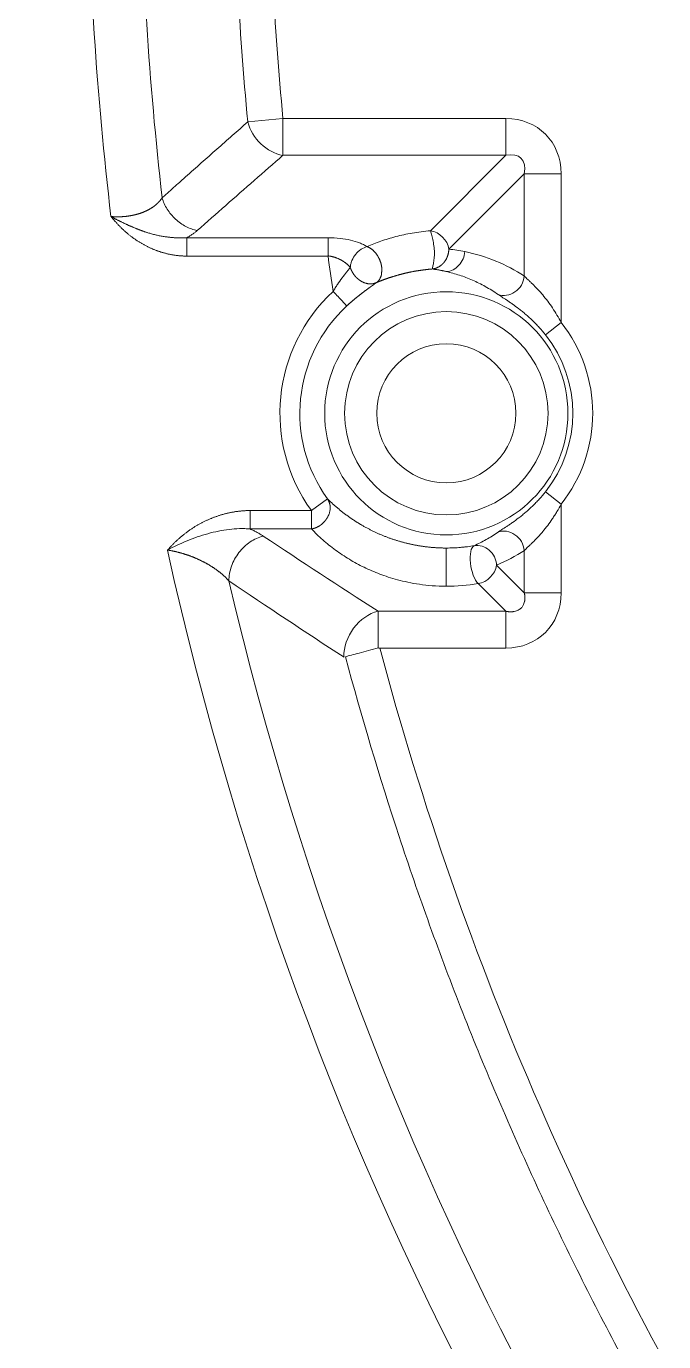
# Model space of a CAD drawing. Header units: millimetres. Extents: x 559 to 1112, y 323 to 643.
# Drawn here: x 631.63 to 647.65, y 448.84 to 481.92 of the extents above; entities that cross this region are included whole.
import ezdxf

# ---------------------------------------------------------------- set-up
doc = ezdxf.new("R2010")
doc.units = ezdxf.units.MM
doc.layers.add('core', color=7, linetype='Continuous', lineweight=20)

msp = doc.modelspace()

# ---------------------------------------------------------------- linework, layer by layer
at = {"layer": 'core', "lineweight": 13}
for p, q in [((638.079, 479.604), (637.194, 479.521)), ((638.079, 478.68), (638.079, 479.604)), ((643.685, 479.604), (638.079, 479.604)), ((643.685, 478.68), (643.685, 479.604)), ((638.079, 478.68), (643.685, 478.68)), ((641.788, 476.782), (643.685, 478.68)), ((644.147, 478.218), (642.25, 476.32)), ((644.147, 478.218), (645.072, 478.218)), ((644.147, 478.218), (644.147, 475.641)), ((645.072, 474.478), (645.072, 478.218)), ((639.213, 476.609), (635.662, 476.609)), ((635.662, 476.146), (639.212, 476.146)), ((644.679, 474.167), (645.072, 474.478)), ((644.679, 470.217), (645.072, 469.906)), ((639.199, 470.039), (638.793, 469.746)), ((645.072, 467.675), (645.072, 469.906)), ((638.793, 469.746), (637.252, 469.746)), ((638.793, 469.746), (638.793, 469.284)), ((637.252, 469.284), (638.793, 469.284)), ((644.147, 468.742), (644.147, 467.675)), ((643.45, 468.372), (644.147, 467.675)), ((643.685, 467.213), (642.988, 467.91)), ((644.147, 467.675), (645.072, 467.675)), ((640.469, 466.288), (640.469, 467.213)), ((643.685, 467.213), (640.469, 467.213)), ((643.685, 466.288), (643.685, 467.213)), ((640.491, 466.288), (643.685, 466.288))]:
    msp.add_line(p, q, dxfattribs=at)
for radius in [3.058, 2.557, 1.75]:
    msp.add_circle((642.186, 472.192), radius, dxfattribs=at)
for centre, radius, start, end in [((719.145, 493.318), 100.6, 102.90589, 234.03401), ((719.145, 493.318), 100.175, 102.90589, 234.02621), ((719.145, 493.318), 99.403, 102.30628, 234.05643), ((719.145, 493.318), 99.101, 102.30628, 234.08425), ((719.145, 493.318), 99.011, 102.22118, 234.09442), ((719.145, 487.282), 85.99, 180.62819, 186.77313), ((719.145, 487.282), 84.657, 180.62819, 186.55867), ((719.145, 487.282), 82.318, 182.9406, 185.41014), ((719.145, 487.282), 81.429, 182.94061, 185.41014), ((719.145, 487.282), 80.704, 187.92692, 188.5676), ((642.186, 472.192), 4.183, 132.8443, 215.7772), ((642.186, 472.192), 3.682, 132.8443, 215.7772), ((642.186, 472.192), 3.681, 321.6105, 38.3895), ((642.186, 472.192), 3.18, 321.6105, 38.3895), ((719.145, 487.282), 85.99, 192.44405, 257.55596), ((719.145, 487.282), 84.657, 193.18185, 256.81814), ((719.145, 487.282), 81.386, 194.94429, 212.14006)]:
    msp.add_arc(centre, radius, start, end, dxfattribs=at)
for centre, major_axis, ratio, start_param, end_param in [((638.079, 479.604), (-0.661, 0.759), 0.836825, 1.03031, 2.336201), ((643.429, 477.962), (-1.249, -1.249), 0.854588, 2.434441, 3.848744), ((643.429, 477.962), (0.641, 0.641), 0.555158, 5.576034, 6.990337), ((641.788, 476.32), (0.356, -0.356), 0.854588, 0.863645, 2.277922), ((641.785, 472.192), (4.242, 0), 0.979052, 0.980074, 1.365753), ((643.685, 475.641), (-0.276, -0.42), 0.889383, 0.191819, 2.099315), ((643.685, 468.742), (-0.276, 0.42), 0.889383, 4.18387, 6.091366), ((642.988, 468.372), (-0.086, 0.496), 0.370153, 0.093958, 2.702663), ((642.988, 468.372), (-0.194, 0.464), 0.906514, 4.3502, 6.075245), ((641.785, 472.192), (4.242, 0), 0.979052, 5.115887, 5.303112), ((642.988, 468.372), (-0.356, -0.356), 0.854588, 0.863645, 2.277948), ((642.186, 472.724), (0, 4.883), 0.979052, 3.141598, 3.310116), ((643.429, 467.931), (1.249, -1.249), 0.854588, 5.576034, 6.990337), ((640.469, 466.288), (-0.546, -0.845), 0.784027, 3.830904, 5.420832)]:
    msp.add_ellipse(centre, major_axis=major_axis, ratio=ratio, start_param=start_param, end_param=end_param, dxfattribs=at)
for points, degree, knots in [([(635.042, 477.612), (635.108, 477.671), (635.239, 477.788), (635.436, 477.964), (635.632, 478.139), (635.829, 478.313), (636.024, 478.487), (636.22, 478.661), (636.415, 478.833), (636.611, 479.006), (636.805, 479.178), (637, 479.349), (637.13, 479.464), (637.194, 479.521)], 3, [0, 0, 0, 0, 0.092112, 0.183983, 0.275613, 0.367003, 0.458153, 0.549062, 0.63973, 0.730158, 0.820346, 0.910293, 1, 1, 1, 1]), ([(638.079, 478.68), (637.838, 478.47), (637.357, 478.05), (636.639, 477.42), (636.162, 477), (635.925, 476.789)], 3, [0, 0, 0, 0, 0.333335, 0.666669, 1, 1, 1, 1]), ([(633.756, 477.14), (633.761, 477.14), (633.773, 477.139), (633.789, 477.138), (633.806, 477.137), (633.822, 477.136), (633.839, 477.135), (633.856, 477.135), (633.872, 477.134), (633.889, 477.134), (633.905, 477.134), (633.922, 477.134), (633.938, 477.134), (633.955, 477.134), (633.971, 477.134), (633.988, 477.135), (634.004, 477.135), (634.02, 477.136), (634.037, 477.137), (634.053, 477.138), (634.069, 477.139), (634.086, 477.141), (634.102, 477.142), (634.118, 477.144), (634.134, 477.145), (634.15, 477.147), (634.166, 477.149), (634.182, 477.151), (634.198, 477.153), (634.214, 477.156), (634.229, 477.158), (634.245, 477.161), (634.261, 477.164), (634.276, 477.167), (634.292, 477.17), (634.307, 477.173), (634.322, 477.176), (634.338, 477.18), (634.353, 477.183), (634.368, 477.187), (634.383, 477.191), (634.398, 477.195), (634.413, 477.199), (634.428, 477.203), (634.442, 477.207), (634.457, 477.212), (634.472, 477.216), (634.486, 477.221), (634.5, 477.226), (634.514, 477.231), (634.529, 477.236), (634.543, 477.241), (634.557, 477.246), (634.57, 477.252), (634.584, 477.258), (634.598, 477.263), (634.611, 477.269), (634.624, 477.275), (634.638, 477.281), (634.651, 477.287), (634.664, 477.294), (634.677, 477.3), (634.689, 477.307), (634.702, 477.313), (634.715, 477.32), (634.727, 477.327), (634.739, 477.334), (634.751, 477.341), (634.763, 477.349), (634.775, 477.356), (634.787, 477.364), (634.798, 477.371), (634.81, 477.379), (634.821, 477.387), (634.832, 477.395), (634.843, 477.403), (634.854, 477.412), (634.864, 477.42), (634.875, 477.428), (634.885, 477.437), (634.895, 477.446), (634.905, 477.455), (634.915, 477.464), (634.925, 477.473), (634.934, 477.482), (634.944, 477.491), (634.953, 477.501), (634.962, 477.51), (634.971, 477.52), (634.979, 477.53), (634.988, 477.54), (634.996, 477.55), (635.004, 477.56), (635.012, 477.57), (635.02, 477.58), (635.028, 477.591), (635.035, 477.602), (635.04, 477.609), (635.042, 477.612)], 3, [0, 0, 0, 0, 0.009819, 0.019631, 0.029435, 0.039232, 0.049023, 0.058809, 0.06859, 0.078368, 0.088142, 0.097914, 0.107684, 0.117453, 0.127222, 0.136991, 0.146761, 0.156533, 0.166307, 0.176084, 0.185865, 0.195651, 0.205441, 0.215238, 0.225041, 0.234851, 0.244669, 0.254496, 0.264332, 0.274178, 0.284034, 0.293902, 0.303782, 0.313674, 0.32358, 0.333499, 0.343433, 0.353382, 0.363347, 0.373329, 0.383327, 0.393343, 0.403378, 0.413432, 0.423505, 0.433599, 0.443713, 0.453849, 0.464007, 0.474187, 0.484391, 0.494619, 0.504871, 0.515148, 0.52545, 0.535779, 0.546135, 0.556517, 0.566928, 0.577367, 0.587834, 0.598332, 0.608859, 0.619416, 0.630005, 0.640626, 0.651278, 0.661963, 0.672681, 0.683433, 0.694219, 0.705039, 0.715894, 0.726785, 0.737712, 0.748676, 0.759676, 0.770714, 0.78179, 0.792904, 0.804057, 0.815249, 0.826481, 0.837753, 0.849065, 0.860419, 0.871813, 0.88325, 0.894728, 0.90625, 0.917814, 0.929421, 0.941073, 0.952768, 0.964509, 0.976294, 0.988124, 1, 1, 1, 1]), ([(635.925, 476.789), (635.875, 476.798), (635.777, 476.823), (635.587, 476.906), (635.368, 477.067), (635.19, 477.276), (635.091, 477.464), (635.056, 477.562), (635.042, 477.612)], 3, [0, 0, 0, 0, 0.125, 0.25, 0.5, 0.75, 0.875, 1, 1, 1, 1]), ([(633.756, 477.14), (633.764, 477.136), (633.781, 477.126), (633.807, 477.112), (633.833, 477.099), (633.859, 477.085), (633.884, 477.071), (633.91, 477.058), (633.936, 477.045), (633.962, 477.031), (633.988, 477.018), (634.015, 477.005), (634.041, 476.993), (634.067, 476.98), (634.093, 476.968), (634.12, 476.955), (634.146, 476.943), (634.173, 476.931), (634.199, 476.919), (634.226, 476.907), (634.252, 476.896), (634.279, 476.884), (634.305, 476.873), (634.332, 476.862), (634.359, 476.851), (634.385, 476.84), (634.412, 476.829), (634.439, 476.819), (634.466, 476.808), (634.492, 476.798), (634.519, 476.788), (634.546, 476.779), (634.573, 476.769), (634.6, 476.76), (634.627, 476.751), (634.654, 476.742), (634.704, 476.726), (634.776, 476.705), (634.872, 476.68), (634.968, 476.658), (635.066, 476.64), (635.146, 476.628), (635.209, 476.621), (635.255, 476.616), (635.3, 476.612), (635.346, 476.609), (635.391, 476.606), (635.436, 476.605), (635.481, 476.604), (635.526, 476.604), (635.572, 476.604), (635.617, 476.606), (635.647, 476.608), (635.662, 476.609)], 3, [0, 0, 0, 0, 0.014337, 0.028681, 0.043031, 0.057386, 0.071747, 0.086113, 0.100484, 0.11486, 0.12924, 0.143623, 0.158009, 0.172397, 0.186785, 0.201171, 0.215555, 0.229935, 0.244309, 0.258677, 0.273037, 0.287389, 0.301733, 0.31607, 0.330398, 0.344719, 0.359032, 0.373338, 0.387636, 0.401925, 0.416208, 0.430482, 0.44475, 0.45901, 0.473262, 0.487508, 0.501747, 0.551211, 0.600797, 0.650481, 0.70025, 0.750098, 0.773207, 0.796194, 0.819075, 0.841864, 0.864576, 0.887227, 0.909829, 0.932395, 0.954937, 0.977468, 1, 1, 1, 1]), ([(635.662, 476.146), (635.387, 476.145), (635.109, 476.219), (634.849, 476.288), (634.603, 476.42), (634.359, 476.551), (634.147, 476.733), (633.947, 476.906), (633.756, 477.14)], 2, [0, 0, 0, 0.25, 0.25, 0.5, 0.5, 0.75, 0.75, 1, 1, 1]), ([(635.662, 476.146), (635.662, 476.195), (635.662, 476.292), (635.662, 476.425), (635.662, 476.5), (635.662, 476.564), (635.662, 476.589), (635.662, 476.609)], 3, [0, 0, 0, 0, 0.25, 0.5, 0.75, 0.75, 1, 1, 1, 1]), ([(640.194, 476.384), (640.165, 476.401), (640.104, 476.434), (639.972, 476.493), (639.784, 476.552), (639.52, 476.596), (639.318, 476.608), (639.213, 476.609)], 3, [0, 0, 0, 0, 0.125, 0.25, 0.5, 0.75, 1, 1, 1, 1]), ([(639.213, 476.152), (639.213, 476.2), (639.213, 476.249), (639.213, 476.341), (639.213, 476.385), (639.213, 476.466), (639.213, 476.502), (639.213, 476.564), (639.213, 476.589), (639.213, 476.609)], 3, [0, 0, 0, 0, 0.25, 0.25, 0.5, 0.5, 0.75, 0.75, 1, 1, 1, 1]), ([(640.551, 475.664), (640.552, 475.667), (640.553, 475.672), (640.555, 475.679), (640.556, 475.687), (640.557, 475.694), (640.558, 475.701), (640.559, 475.707), (640.559, 475.713), (640.56, 475.719), (640.56, 475.725), (640.56, 475.731), (640.56, 475.737), (640.56, 475.742), (640.561, 475.747), (640.561, 475.752), (640.561, 475.758), (640.561, 475.763), (640.561, 475.768), (640.561, 475.773), (640.561, 475.778), (640.562, 475.783), (640.562, 475.788), (640.562, 475.794), (640.562, 475.799), (640.563, 475.805), (640.563, 475.811), (640.563, 475.817), (640.564, 475.824), (640.564, 475.831), (640.564, 475.838), (640.563, 475.845), (640.563, 475.853), (640.562, 475.861), (640.561, 475.87), (640.56, 475.879), (640.558, 475.889), (640.557, 475.899), (640.555, 475.91), (640.553, 475.921), (640.55, 475.933), (640.547, 475.945), (640.544, 475.957), (640.54, 475.97), (640.536, 475.984), (640.532, 475.998), (640.526, 476.012), (640.521, 476.027), (640.515, 476.042), (640.508, 476.058), (640.5, 476.074), (640.494, 476.087), (640.488, 476.098), (640.484, 476.106), (640.479, 476.115), (640.474, 476.125), (640.469, 476.134), (640.463, 476.144), (640.457, 476.155), (640.45, 476.165), (640.443, 476.176), (640.436, 476.187), (640.428, 476.198), (640.419, 476.21), (640.41, 476.221), (640.401, 476.233), (640.391, 476.244), (640.38, 476.256), (640.369, 476.268), (640.357, 476.279), (640.345, 476.291), (640.332, 476.302), (640.318, 476.313), (640.305, 476.323), (640.29, 476.334), (640.275, 476.344), (640.26, 476.353), (640.244, 476.362), (640.228, 476.37), (640.211, 476.378), (640.2, 476.382), (640.194, 476.384)], 3, [0, 0, 0, 0, 0.010253, 0.020126, 0.029628, 0.038767, 0.047553, 0.055998, 0.064114, 0.071916, 0.07942, 0.086643, 0.093607, 0.100335, 0.106851, 0.113184, 0.119364, 0.125426, 0.131404, 0.137337, 0.143264, 0.149224, 0.155258, 0.161405, 0.167704, 0.174192, 0.180903, 0.187871, 0.195126, 0.202698, 0.210613, 0.218898, 0.227576, 0.23667, 0.246201, 0.256748, 0.267717, 0.279147, 0.291071, 0.303515, 0.316502, 0.330045, 0.344157, 0.358845, 0.374114, 0.389966, 0.406402, 0.423419, 0.441015, 0.459186, 0.477927, 0.497233, 0.507052, 0.517396, 0.528269, 0.539672, 0.55161, 0.564083, 0.577094, 0.590644, 0.604734, 0.619365, 0.634538, 0.650254, 0.666513, 0.683314, 0.700658, 0.718545, 0.736974, 0.755945, 0.775456, 0.795507, 0.816096, 0.837223, 0.858885, 0.881081, 0.903809, 0.927067, 0.950853, 0.975165, 1, 1, 1, 1]), ([(639.771, 475.861), (639.769, 475.864), (639.763, 475.871), (639.755, 475.88), (639.746, 475.889), (639.738, 475.898), (639.729, 475.907), (639.72, 475.915), (639.712, 475.924), (639.703, 475.932), (639.694, 475.94), (639.685, 475.948), (639.676, 475.955), (639.667, 475.963), (639.657, 475.97), (639.648, 475.977), (639.639, 475.984), (639.63, 475.991), (639.621, 475.997), (639.611, 476.003), (639.602, 476.01), (639.593, 476.016), (639.584, 476.021), (639.575, 476.027), (639.566, 476.033), (639.557, 476.038), (639.548, 476.043), (639.535, 476.05), (639.518, 476.059), (639.497, 476.069), (639.476, 476.079), (639.455, 476.088), (639.433, 476.097), (639.412, 476.105), (639.39, 476.112), (639.368, 476.119), (639.346, 476.126), (639.324, 476.131), (639.302, 476.137), (639.279, 476.141), (639.257, 476.145), (639.235, 476.149), (639.22, 476.151), (639.213, 476.152)], 3, [0, 0, 0, 0, 0.022918, 0.045547, 0.067889, 0.089943, 0.11171, 0.133189, 0.154382, 0.175289, 0.195909, 0.216244, 0.236293, 0.256057, 0.275537, 0.294733, 0.313644, 0.332273, 0.350619, 0.368682, 0.386464, 0.403964, 0.421184, 0.438124, 0.454784, 0.471166, 0.48727, 0.503097, 0.538839, 0.574155, 0.609056, 0.643553, 0.677657, 0.711382, 0.744739, 0.777741, 0.810402, 0.842735, 0.874755, 0.906476, 0.937913, 0.969083, 1, 1, 1, 1]), ([(639.771, 475.861), (639.774, 475.89), (639.783, 475.948), (639.82, 476.063), (639.869, 476.144), (639.909, 476.193), (639.909, 476.193)], 3, [0, 0, 0, 0, 0.249992, 0.499985, 0.999971, 1, 1, 1, 1]), ([(641.836, 475.822), (641.839, 475.822), (641.846, 475.823), (641.856, 475.825), (641.865, 475.826), (641.875, 475.829), (641.885, 475.831), (641.895, 475.834), (641.905, 475.836), (641.915, 475.839), (641.925, 475.843), (641.935, 475.846), (641.944, 475.85), (641.954, 475.854), (641.964, 475.859), (641.973, 475.863), (641.983, 475.868), (641.993, 475.873), (642.002, 475.879), (642.012, 475.884), (642.021, 475.89), (642.03, 475.897), (642.039, 475.903), (642.049, 475.91), (642.058, 475.917), (642.066, 475.924), (642.075, 475.932), (642.084, 475.94), (642.092, 475.948), (642.101, 475.956), (642.109, 475.965), (642.117, 475.974), (642.125, 475.983), (642.133, 475.993), (642.141, 476.002), (642.148, 476.012), (642.155, 476.023), (642.162, 476.033), (642.169, 476.044), (642.176, 476.055), (642.182, 476.066), (642.188, 476.078), (642.194, 476.09), (642.2, 476.102), (642.205, 476.114), (642.21, 476.127), (642.215, 476.139), (642.22, 476.152), (642.224, 476.166), (642.228, 476.179), (642.232, 476.192), (642.235, 476.206), (642.238, 476.22), (642.241, 476.234), (642.243, 476.248), (642.245, 476.262), (642.247, 476.277), (642.248, 476.291), (642.249, 476.306), (642.25, 476.315), (642.25, 476.32)], 3, [0, 0, 0, 0, 0.014728, 0.029512, 0.044355, 0.059259, 0.074226, 0.089259, 0.104359, 0.11953, 0.134773, 0.15009, 0.165483, 0.180956, 0.196508, 0.212144, 0.227863, 0.243669, 0.259564, 0.275548, 0.291623, 0.307792, 0.324056, 0.340416, 0.356874, 0.373432, 0.390089, 0.406849, 0.423711, 0.440678, 0.45775, 0.474928, 0.492212, 0.509605, 0.527105, 0.544715, 0.562435, 0.580264, 0.598204, 0.616255, 0.634416, 0.652688, 0.671071, 0.689565, 0.708169, 0.726883, 0.745707, 0.764641, 0.783682, 0.802832, 0.822088, 0.84145, 0.860917, 0.880487, 0.90016, 0.919933, 0.939805, 0.959775, 0.979841, 1, 1, 1, 1]), ([(642.186, 475.757), (642.304, 475.761), (642.531, 475.889), (642.644, 476.131), (642.648, 476.258)], 3, [0, 0, 0, 0, 0.499994, 1, 1, 1, 1]), ([(639.771, 475.861), (639.757, 475.843), (639.728, 475.805), (639.661, 475.719), (639.567, 475.599), (639.468, 475.464), (639.394, 475.349), (639.359, 475.289), (639.342, 475.259)], 3, [0, 0, 0, 0, 0.125, 0.25, 0.5, 0.75, 0.875, 1, 1, 1, 1]), ([(639.771, 475.861), (639.772, 475.858), (639.774, 475.851), (639.778, 475.842), (639.781, 475.832), (639.785, 475.823), (639.789, 475.813), (639.793, 475.804), (639.797, 475.795), (639.801, 475.785), (639.805, 475.776), (639.81, 475.768), (639.814, 475.759), (639.819, 475.75), (639.824, 475.742), (639.828, 475.733), (639.833, 475.725), (639.838, 475.717), (639.843, 475.709), (639.849, 475.701), (639.854, 475.694), (639.859, 475.686), (639.864, 475.679), (639.87, 475.672), (639.875, 475.664), (639.881, 475.657), (639.886, 475.651), (639.892, 475.644), (639.897, 475.637), (639.903, 475.631), (639.909, 475.625), (639.914, 475.619), (639.92, 475.613), (639.926, 475.607), (639.931, 475.601), (639.937, 475.596), (639.943, 475.59), (639.949, 475.585), (639.954, 475.58), (639.96, 475.575), (639.966, 475.57), (639.972, 475.565), (639.977, 475.561), (639.983, 475.556), (639.989, 475.552), (639.994, 475.548), (640, 475.544), (640.006, 475.54), (640.011, 475.536), (640.017, 475.532), (640.022, 475.528), (640.028, 475.525), (640.033, 475.521), (640.039, 475.518), (640.049, 475.512), (640.063, 475.504), (640.083, 475.494), (640.102, 475.485), (640.122, 475.477), (640.141, 475.47), (640.16, 475.464), (640.179, 475.459), (640.198, 475.455), (640.216, 475.452), (640.235, 475.449), (640.253, 475.448), (640.271, 475.447), (640.29, 475.447), (640.307, 475.448), (640.325, 475.45), (640.343, 475.453), (640.361, 475.456), (640.378, 475.461), (640.396, 475.466), (640.413, 475.472), (640.424, 475.477), (640.43, 475.48)], 3, [0, 0, 0, 0, 0.011671, 0.023265, 0.034779, 0.046214, 0.057567, 0.068839, 0.080028, 0.091133, 0.102155, 0.113091, 0.123942, 0.134707, 0.145384, 0.155975, 0.166478, 0.176893, 0.187219, 0.197456, 0.207603, 0.217662, 0.22763, 0.237509, 0.247297, 0.256995, 0.266603, 0.276121, 0.285548, 0.294886, 0.304133, 0.31329, 0.322357, 0.331335, 0.340223, 0.349022, 0.357733, 0.366355, 0.374889, 0.383336, 0.391695, 0.399968, 0.408155, 0.416257, 0.424273, 0.432206, 0.440055, 0.447821, 0.455506, 0.463109, 0.470632, 0.478075, 0.48544, 0.492727, 0.499938, 0.525633, 0.550923, 0.575831, 0.600384, 0.62461, 0.648541, 0.67221, 0.695656, 0.718916, 0.742032, 0.765048, 0.788008, 0.810959, 0.833948, 0.857023, 0.880234, 0.903628, 0.927254, 0.95116, 0.975394, 1, 1, 1, 1]), ([(641.836, 475.822), (641.829, 475.821), (641.816, 475.82), (641.796, 475.818), (641.777, 475.817), (641.757, 475.815), (641.738, 475.813), (641.718, 475.811), (641.698, 475.809), (641.679, 475.807), (641.659, 475.804), (641.64, 475.802), (641.62, 475.8), (641.601, 475.797), (641.582, 475.794), (641.562, 475.792), (641.543, 475.789), (641.523, 475.786), (641.504, 475.783), (641.485, 475.78), (641.465, 475.777), (641.446, 475.774), (641.427, 475.771), (641.408, 475.767), (641.389, 475.764), (641.369, 475.761), (641.35, 475.757), (641.331, 475.753), (641.312, 475.75), (641.293, 475.746), (641.274, 475.742), (641.255, 475.738), (641.236, 475.734), (641.217, 475.73), (641.198, 475.725), (641.179, 475.721), (641.16, 475.717), (641.141, 475.712), (641.123, 475.708), (641.104, 475.703), (641.085, 475.699), (641.066, 475.694), (641.048, 475.689), (641.029, 475.684), (641.01, 475.679), (640.992, 475.674), (640.973, 475.669), (640.955, 475.664), (640.936, 475.658), (640.918, 475.653), (640.899, 475.647), (640.881, 475.642), (640.862, 475.636), (640.844, 475.631), (640.825, 475.625), (640.807, 475.619), (640.789, 475.613), (640.771, 475.607), (640.752, 475.601), (640.734, 475.595), (640.716, 475.589), (640.698, 475.583), (640.68, 475.576), (640.662, 475.57), (640.644, 475.563), (640.626, 475.557), (640.608, 475.55), (640.59, 475.543), (640.572, 475.537), (640.554, 475.53), (640.536, 475.523), (640.519, 475.516), (640.501, 475.509), (640.483, 475.502), (640.465, 475.495), (640.448, 475.487), (640.436, 475.482), (640.43, 475.48)], 3, [0, 0, 0, 0, 0.011565, 0.02315, 0.034757, 0.046387, 0.058041, 0.06972, 0.081426, 0.09316, 0.104923, 0.116717, 0.128543, 0.140402, 0.152295, 0.164224, 0.176189, 0.188193, 0.200236, 0.212319, 0.224443, 0.236611, 0.248822, 0.261078, 0.27338, 0.28573, 0.298128, 0.310575, 0.323072, 0.335621, 0.348223, 0.360878, 0.373588, 0.386353, 0.399175, 0.412055, 0.424993, 0.43799, 0.451048, 0.464167, 0.477349, 0.490594, 0.503902, 0.517276, 0.530715, 0.544221, 0.557794, 0.571436, 0.585146, 0.598927, 0.612778, 0.626701, 0.640695, 0.654763, 0.668904, 0.68312, 0.697411, 0.711777, 0.72622, 0.740741, 0.755339, 0.770015, 0.784771, 0.799607, 0.814523, 0.82952, 0.844598, 0.859759, 0.875003, 0.89033, 0.90574, 0.921236, 0.936817, 0.952483, 0.968235, 0.984074, 1, 1, 1, 1]), ([(642.186, 475.757), (642.176, 475.76), (642.155, 475.764), (642.124, 475.771), (642.093, 475.778), (642.062, 475.784), (642.03, 475.79), (641.998, 475.796), (641.966, 475.802), (641.934, 475.807), (641.901, 475.812), (641.869, 475.817), (641.847, 475.82), (641.836, 475.822)], 3, [0, 0, 0, 0, 0.088229, 0.176992, 0.266292, 0.356127, 0.446498, 0.537406, 0.62885, 0.720832, 0.81335, 0.906406, 1, 1, 1, 1]), ([(643.486, 475.182), (643.38, 475.255), (643.274, 475.321), (643.113, 475.41), (643.059, 475.438), (642.951, 475.491), (642.897, 475.517), (642.735, 475.587), (642.626, 475.629), (642.407, 475.701), (642.297, 475.732), (642.186, 475.757)], 3, [0, 0, 0, 0, 0.25, 0.25, 0.375, 0.375, 0.5, 0.5, 0.75, 0.75, 1, 1, 1, 1]), ([(640.43, 475.48), (640.427, 475.478), (640.422, 475.474), (640.414, 475.468), (640.405, 475.462), (640.397, 475.456), (640.388, 475.449), (640.379, 475.443), (640.37, 475.437), (640.361, 475.43), (640.352, 475.424), (640.343, 475.417), (640.334, 475.41), (640.324, 475.404), (640.315, 475.397), (640.305, 475.39), (640.296, 475.383), (640.286, 475.376), (640.276, 475.369), (640.266, 475.361), (640.256, 475.354), (640.246, 475.347), (640.235, 475.339), (640.225, 475.332), (640.214, 475.324), (640.204, 475.316), (640.193, 475.308), (640.182, 475.3), (640.171, 475.292), (640.16, 475.284), (640.149, 475.276), (640.138, 475.268), (640.127, 475.259), (640.115, 475.251), (640.104, 475.242), (640.092, 475.233), (640.081, 475.224), (640.069, 475.215), (640.057, 475.206), (640.045, 475.197), (640.033, 475.188), (640.021, 475.179), (640.009, 475.169), (639.997, 475.159), (639.985, 475.15), (639.972, 475.14), (639.96, 475.13), (639.947, 475.12), (639.935, 475.11), (639.922, 475.099), (639.909, 475.089), (639.896, 475.078), (639.883, 475.068), (639.871, 475.057), (639.857, 475.046), (639.844, 475.035), (639.831, 475.024), (639.818, 475.012), (639.805, 475.001), (639.791, 474.989), (639.778, 474.978), (639.764, 474.966), (639.751, 474.954), (639.737, 474.941), (639.724, 474.929), (639.71, 474.917), (639.696, 474.904), (639.687, 474.896), (639.683, 474.891)], 3, [0, 0, 0, 0, 0.016512, 0.032906, 0.049185, 0.065352, 0.081411, 0.097363, 0.113212, 0.128962, 0.144615, 0.160174, 0.175643, 0.191026, 0.206325, 0.221545, 0.236688, 0.251758, 0.266759, 0.281695, 0.296569, 0.311385, 0.326147, 0.340859, 0.355524, 0.370148, 0.384733, 0.399283, 0.413804, 0.428298, 0.44277, 0.457224, 0.471665, 0.486096, 0.500521, 0.514946, 0.529373, 0.543807, 0.558253, 0.572714, 0.587195, 0.601699, 0.616231, 0.630796, 0.645396, 0.660037, 0.674722, 0.689455, 0.70424, 0.719082, 0.733983, 0.748948, 0.763981, 0.779084, 0.794263, 0.809521, 0.824861, 0.840287, 0.855802, 0.871409, 0.887113, 0.902916, 0.918822, 0.934833, 0.950954, 0.967187, 0.983534, 1, 1, 1, 1]), ([(640.43, 475.48), (640.432, 475.481), (640.436, 475.484), (640.443, 475.489), (640.448, 475.493), (640.454, 475.498), (640.46, 475.503), (640.465, 475.508), (640.47, 475.513), (640.475, 475.519), (640.48, 475.524), (640.484, 475.529), (640.489, 475.535), (640.493, 475.54), (640.497, 475.546), (640.501, 475.551), (640.504, 475.556), (640.508, 475.562), (640.511, 475.567), (640.514, 475.573), (640.517, 475.578), (640.52, 475.583), (640.525, 475.592), (640.53, 475.604), (640.537, 475.62), (640.542, 475.635), (640.547, 475.65), (640.55, 475.659), (640.551, 475.664)], 3, [0, 0, 0, 0, 0.038285, 0.075929, 0.112931, 0.14929, 0.185006, 0.220077, 0.254503, 0.288284, 0.321417, 0.353903, 0.385741, 0.416931, 0.447471, 0.477363, 0.506606, 0.535201, 0.563148, 0.590448, 0.617104, 0.643116, 0.668488, 0.742299, 0.812317, 0.878562, 0.941089, 1, 1, 1, 1]), ([(645.072, 474.478), (645.039, 474.54), (645.004, 474.602), (644.932, 474.723), (644.895, 474.782), (644.817, 474.899), (644.776, 474.955), (644.694, 475.065), (644.651, 475.118), (644.598, 475.182), (644.587, 475.195), (644.565, 475.22), (644.533, 475.257), (644.5, 475.292), (644.436, 475.361), (644.394, 475.404), (644.333, 475.464), (644.313, 475.483), (644.275, 475.52), (644.257, 475.537), (644.205, 475.587), (644.174, 475.616), (644.147, 475.641)], 3, [0, 0, 0, 0, 0.125, 0.125, 0.25, 0.25, 0.375, 0.375, 0.5, 0.5, 0.53125, 0.53125, 0.5625, 0.625, 0.625, 0.75, 0.75, 0.8125, 0.8125, 0.875, 0.875, 1, 1, 1, 1]), ([(639.683, 474.891), (639.679, 474.895), (639.667, 474.908), (639.63, 474.948), (639.604, 474.976), (639.542, 475.043), (639.505, 475.083), (639.426, 475.168), (639.384, 475.213), (639.342, 475.259)], 3, [0, 0, 0, 0, 0.25, 0.25, 0.5, 0.5, 0.75, 0.75, 1, 1, 1, 1]), ([(643.486, 475.182), (643.513, 475.163), (643.545, 475.142), (643.618, 475.094), (643.659, 475.067), (643.716, 475.029), (643.728, 475.022), (643.751, 475.006), (643.787, 474.981), (643.825, 474.955), (643.902, 474.901), (643.956, 474.862), (644.026, 474.808), (644.041, 474.796), (644.069, 474.774), (644.112, 474.74), (644.155, 474.704), (644.241, 474.63), (644.298, 474.578), (644.384, 474.496), (644.412, 474.468), (644.468, 474.41), (644.495, 474.381), (644.576, 474.292), (644.629, 474.23), (644.679, 474.167)], 3, [0, 0, 0, 0, 0.125, 0.125, 0.25, 0.25, 0.28125, 0.28125, 0.3125, 0.375, 0.375, 0.5, 0.5, 0.53125, 0.53125, 0.5625, 0.625, 0.625, 0.75, 0.75, 0.8125, 0.8125, 0.875, 0.875, 1, 1, 1, 1]), ([(644.679, 470.217), (644.629, 470.153), (644.576, 470.092), (644.495, 470.002), (644.467, 469.973), (644.411, 469.916), (644.383, 469.887), (644.299, 469.806), (644.241, 469.754), (644.156, 469.68), (644.127, 469.657), (644.084, 469.622), (644.07, 469.61), (644.041, 469.588), (644.027, 469.577), (643.957, 469.523), (643.903, 469.483), (643.825, 469.429), (643.788, 469.403), (643.751, 469.378), (643.728, 469.362), (643.716, 469.354), (643.659, 469.317), (643.618, 469.29), (643.545, 469.242), (643.513, 469.221), (643.486, 469.202)], 3, [0, 0, 0, 0, 0.125, 0.125, 0.1875, 0.1875, 0.25, 0.25, 0.375, 0.375, 0.4375, 0.4375, 0.46875, 0.46875, 0.5, 0.5, 0.625, 0.625, 0.6875, 0.71875, 0.71875, 0.75, 0.75, 0.875, 0.875, 1, 1, 1, 1]), ([(638.793, 469.284), (638.796, 469.285), (638.803, 469.286), (638.813, 469.287), (638.823, 469.289), (638.833, 469.291), (638.843, 469.294), (638.852, 469.296), (638.862, 469.299), (638.872, 469.302), (638.881, 469.305), (638.89, 469.308), (638.899, 469.311), (638.908, 469.315), (638.917, 469.319), (638.926, 469.322), (638.934, 469.326), (638.943, 469.33), (638.951, 469.335), (638.959, 469.339), (638.967, 469.343), (638.975, 469.348), (638.983, 469.352), (638.991, 469.357), (638.998, 469.362), (639.006, 469.367), (639.013, 469.372), (639.02, 469.377), (639.027, 469.382), (639.033, 469.387), (639.04, 469.392), (639.047, 469.397), (639.053, 469.402), (639.059, 469.407), (639.065, 469.413), (639.071, 469.418), (639.077, 469.423), (639.083, 469.428), (639.088, 469.434), (639.094, 469.439), (639.099, 469.444), (639.104, 469.45), (639.109, 469.455), (639.114, 469.46), (639.119, 469.466), (639.124, 469.471), (639.128, 469.476), (639.133, 469.481), (639.137, 469.487), (639.141, 469.492), (639.145, 469.497), (639.149, 469.502), (639.153, 469.507), (639.157, 469.512), (639.161, 469.517), (639.164, 469.522), (639.168, 469.527), (639.171, 469.532), (639.174, 469.537), (639.177, 469.541), (639.18, 469.546), (639.183, 469.551), (639.186, 469.555), (639.189, 469.56), (639.192, 469.564), (639.194, 469.569), (639.197, 469.573), (639.2, 469.58), (639.212, 469.601), (639.228, 469.636), (639.245, 469.681), (639.256, 469.722), (639.263, 469.76), (639.266, 469.796), (639.266, 469.825), (639.265, 469.846), (639.264, 469.859), (639.263, 469.872), (639.261, 469.885), (639.259, 469.897), (639.256, 469.91), (639.253, 469.924), (639.249, 469.937), (639.244, 469.951), (639.239, 469.965), (639.233, 469.979), (639.226, 469.994), (639.218, 470.009), (639.209, 470.024), (639.202, 470.034), (639.199, 470.039)], 3, [0, 0, 0, 0, 0.010271, 0.020465, 0.03058, 0.040616, 0.050574, 0.060453, 0.070252, 0.079972, 0.089612, 0.099172, 0.108652, 0.11805, 0.127368, 0.136605, 0.14576, 0.154834, 0.163825, 0.172735, 0.181561, 0.190305, 0.198965, 0.207542, 0.216036, 0.224445, 0.232771, 0.241012, 0.249168, 0.25724, 0.265226, 0.273127, 0.280943, 0.288673, 0.296317, 0.303875, 0.311346, 0.318732, 0.326031, 0.333243, 0.340369, 0.347407, 0.354359, 0.361224, 0.368001, 0.374692, 0.381295, 0.387811, 0.39424, 0.400582, 0.406836, 0.413004, 0.419084, 0.425077, 0.430983, 0.436803, 0.442536, 0.448182, 0.453742, 0.459216, 0.464604, 0.469907, 0.475124, 0.480255, 0.485302, 0.490265, 0.495143, 0.499938, 0.511142, 0.56513, 0.613199, 0.655917, 0.694554, 0.731305, 0.769249, 0.783436, 0.797343, 0.811114, 0.824885, 0.838775, 0.852888, 0.867312, 0.882118, 0.897363, 0.913094, 0.929344, 0.946139, 0.963502, 0.98145, 1, 1, 1, 1]), ([(639.199, 470.039), (639.206, 470.033), (639.218, 470.02), (639.238, 470.002), (639.257, 469.983), (639.277, 469.965), (639.296, 469.946), (639.316, 469.928), (639.336, 469.91), (639.356, 469.892), (639.377, 469.874), (639.397, 469.856), (639.417, 469.838), (639.438, 469.821), (639.459, 469.803), (639.48, 469.786), (639.501, 469.768), (639.522, 469.751), (639.543, 469.734), (639.564, 469.717), (639.586, 469.7), (639.607, 469.684), (639.629, 469.667), (639.651, 469.651), (639.673, 469.634), (639.695, 469.618), (639.717, 469.602), (639.739, 469.586), (639.761, 469.57), (639.784, 469.555), (639.807, 469.539), (639.829, 469.524), (639.852, 469.509), (639.875, 469.494), (639.898, 469.479), (639.922, 469.464), (639.945, 469.449), (639.968, 469.434), (639.992, 469.42), (640.016, 469.406), (640.039, 469.392), (640.067, 469.376), (640.097, 469.358), (640.132, 469.339), (640.166, 469.32), (640.201, 469.301), (640.236, 469.283), (640.27, 469.265), (640.305, 469.247), (640.341, 469.23), (640.376, 469.213), (640.411, 469.196), (640.447, 469.18), (640.482, 469.164), (640.518, 469.148), (640.553, 469.133), (640.589, 469.118), (640.625, 469.104), (640.661, 469.09), (640.697, 469.076), (640.733, 469.062), (640.77, 469.049), (640.806, 469.037), (640.842, 469.024), (640.879, 469.012), (640.915, 469), (640.952, 468.989), (640.989, 468.978), (641.025, 468.967), (641.062, 468.957), (641.099, 468.947), (641.136, 468.937), (641.173, 468.928), (641.21, 468.919), (641.247, 468.91), (641.284, 468.902), (641.322, 468.894), (641.359, 468.886), (641.396, 468.879), (641.434, 468.872), (641.471, 468.865), (641.508, 468.859), (641.546, 468.853), (641.583, 468.847), (641.621, 468.842), (641.658, 468.837), (641.696, 468.832), (641.734, 468.828), (641.771, 468.824), (641.809, 468.821), (641.847, 468.817), (641.884, 468.815), (641.922, 468.812), (641.96, 468.81), (641.997, 468.808), (642.035, 468.806), (642.073, 468.805), (642.111, 468.804), (642.148, 468.804), (642.174, 468.804), (642.186, 468.804)], 3, [0, 0, 0, 0, 0.011819, 0.023577, 0.035275, 0.046911, 0.058488, 0.070003, 0.081459, 0.092854, 0.10419, 0.115465, 0.126681, 0.137837, 0.148933, 0.159971, 0.170949, 0.181868, 0.192728, 0.20353, 0.214273, 0.224958, 0.235584, 0.246153, 0.256663, 0.267116, 0.277511, 0.28785, 0.298131, 0.308354, 0.318522, 0.328632, 0.338687, 0.348685, 0.358627, 0.368513, 0.378344, 0.38812, 0.39784, 0.407506, 0.417117, 0.426673, 0.4402, 0.453567, 0.466777, 0.47983, 0.492726, 0.505468, 0.518056, 0.530491, 0.542774, 0.554906, 0.56689, 0.578726, 0.590414, 0.601958, 0.613358, 0.624616, 0.635733, 0.64671, 0.65755, 0.668255, 0.678826, 0.689264, 0.699573, 0.709753, 0.719807, 0.729738, 0.739546, 0.749236, 0.758809, 0.768267, 0.777614, 0.786852, 0.795983, 0.805011, 0.813939, 0.82277, 0.831507, 0.840153, 0.848711, 0.857186, 0.865581, 0.873899, 0.882145, 0.890322, 0.898434, 0.906486, 0.914481, 0.922425, 0.930321, 0.938173, 0.945987, 0.953767, 0.961518, 0.969245, 0.976951, 0.984643, 0.992324, 1, 1, 1, 1]), ([(644.147, 468.742), (644.174, 468.768), (644.205, 468.797), (644.257, 468.846), (644.275, 468.864), (644.304, 468.891), (644.313, 468.901), (644.333, 468.92), (644.343, 468.93), (644.394, 468.98), (644.436, 469.023), (644.501, 469.092), (644.522, 469.116), (644.565, 469.164), (644.587, 469.19), (644.652, 469.266), (644.694, 469.319), (644.776, 469.429), (644.817, 469.485), (644.875, 469.572), (644.894, 469.602), (644.932, 469.661), (644.95, 469.691), (645.004, 469.782), (645.039, 469.843), (645.072, 469.906)], 3, [0, 0, 0, 0, 0.125, 0.125, 0.1875, 0.1875, 0.21875, 0.21875, 0.25, 0.25, 0.375, 0.375, 0.4375, 0.4375, 0.5, 0.5, 0.625, 0.625, 0.75, 0.75, 0.8125, 0.8125, 0.875, 0.875, 1, 1, 1, 1]), ([(635.176, 468.752), (635.374, 468.979), (635.61, 469.163), (635.851, 469.35), (636.111, 469.476), (636.374, 469.603), (636.663, 469.674), (636.96, 469.746), (637.252, 469.746)], 2, [0, 0, 0, 0.25, 0.25, 0.5, 0.5, 0.75, 0.75, 1, 1, 1]), ([(637.252, 469.746), (637.252, 469.698), (637.252, 469.649), (637.252, 469.555), (637.252, 469.51), (637.252, 469.429), (637.252, 469.392), (637.252, 469.329), (637.252, 469.303), (637.252, 469.284)], 3, [0, 0, 0, 0, 0.25, 0.25, 0.5, 0.5, 0.75, 0.75, 1, 1, 1, 1]), ([(635.176, 468.752), (635.254, 468.794), (635.415, 468.875), (635.748, 469.023), (636.187, 469.177), (636.634, 469.269), (636.945, 469.292), (637.122, 469.292), (637.209, 469.288), (637.252, 469.284)], 3, [0, 0, 0, 0, 0.124996, 0.249998, 0.500003, 0.750007, 0.87501, 0.937511, 1, 1, 1, 1]), ([(637.584, 469.103), (637.527, 469.09), (637.47, 469.071), (637.359, 469.021), (637.305, 468.991), (637.2, 468.92), (637.15, 468.879), (637.056, 468.79), (637.012, 468.741), (636.932, 468.637), (636.896, 468.582), (636.833, 468.466), (636.806, 468.406), (636.763, 468.285), (636.746, 468.223), (636.724, 468.099), (636.719, 468.037), (636.719, 467.976)], 3, [0, 0, 0, 0, 0.125, 0.125, 0.25, 0.25, 0.375, 0.375, 0.5, 0.5, 0.625, 0.625, 0.75, 0.75, 0.875, 0.875, 1, 1, 1, 1]), ([(637.584, 469.103), (637.584, 469.103), (637.584, 469.103), (637.559, 469.119), (637.509, 469.151), (637.429, 469.197), (637.344, 469.241), (637.283, 469.27), (637.252, 469.284), (637.252, 469.284), (637.252, 469.284)], 3, [0, 0, 0, 0, 0.000066, 0.000066, 0.250043, 0.50002, 0.749997, 0.999974, 0.999974, 1, 1, 1, 1]), ([(638.793, 469.284), (638.837, 469.238), (638.93, 469.147), (639.127, 468.966), (639.394, 468.748), (639.744, 468.516), (640.116, 468.313), (640.503, 468.146), (640.87, 468.026), (641.216, 467.941), (641.506, 467.888), (641.826, 467.851), (642.062, 467.841), (642.186, 467.841)], 3, [0, 0, 0, 0, 0.0625, 0.125, 0.25, 0.374999, 0.499999, 0.624999, 0.749999, 0.812499, 0.874999, 0.937499, 1, 1, 1, 1]), ([(642.885, 468.862), (642.987, 468.908), (643.087, 468.959), (643.287, 469.071), (643.387, 469.133), (643.486, 469.202)], 3, [0, 0, 0, 0, 0.5, 0.5, 1, 1, 1, 1]), ([(642.186, 468.804), (642.308, 468.804), (642.427, 468.809), (642.574, 468.822), (642.603, 468.824), (642.661, 468.831), (642.69, 468.834), (642.775, 468.845), (642.831, 468.853), (642.885, 468.862)], 3, [0, 0, 0, 0, 0.5, 0.5, 0.625, 0.625, 0.75, 0.75, 1, 1, 1, 1]), ([(642.186, 468.804), (642.186, 468.799), (642.186, 468.785), (642.186, 468.74), (642.186, 468.709), (642.186, 468.633), (642.186, 468.589), (642.186, 468.491), (642.186, 468.437), (642.186, 468.328), (642.186, 468.271), (642.186, 468.162), (642.186, 468.109), (642.186, 468.012), (642.186, 467.968), (642.186, 467.893), (642.186, 467.863), (642.186, 467.841)], 3, [0, 0, 0, 0, 0.125, 0.125, 0.25, 0.25, 0.375, 0.375, 0.5, 0.5, 0.625, 0.625, 0.75, 0.75, 0.875, 0.875, 1, 1, 1, 1]), ([(636.719, 467.976), (636.713, 467.983), (636.702, 467.995), (636.685, 468.014), (636.667, 468.032), (636.65, 468.05), (636.632, 468.068), (636.614, 468.086), (636.595, 468.103), (636.576, 468.12), (636.558, 468.137), (636.539, 468.153), (636.519, 468.169), (636.5, 468.185), (636.48, 468.201), (636.461, 468.217), (636.441, 468.232), (636.42, 468.247), (636.4, 468.262), (636.38, 468.276), (636.359, 468.29), (636.339, 468.304), (636.318, 468.318), (636.297, 468.332), (636.276, 468.345), (636.255, 468.358), (636.233, 468.371), (636.212, 468.384), (636.191, 468.396), (636.169, 468.409), (636.147, 468.421), (636.126, 468.432), (636.104, 468.444), (636.082, 468.455), (636.061, 468.466), (636.039, 468.477), (636.017, 468.488), (635.995, 468.499), (635.973, 468.509), (635.951, 468.519), (635.929, 468.529), (635.907, 468.538), (635.885, 468.548), (635.863, 468.557), (635.842, 468.566), (635.82, 468.575), (635.798, 468.584), (635.776, 468.592), (635.754, 468.6), (635.732, 468.608), (635.711, 468.616), (635.689, 468.624), (635.667, 468.631), (635.646, 468.638), (635.624, 468.645), (635.603, 468.652), (635.582, 468.659), (635.56, 468.665), (635.539, 468.672), (635.518, 468.678), (635.497, 468.684), (635.476, 468.689), (635.455, 468.695), (635.435, 468.7), (635.414, 468.705), (635.393, 468.71), (635.373, 468.715), (635.353, 468.719), (635.333, 468.724), (635.313, 468.728), (635.293, 468.732), (635.273, 468.736), (635.253, 468.74), (635.234, 468.743), (635.214, 468.746), (635.195, 468.749), (635.182, 468.751), (635.176, 468.752)], 3, [0, 0, 0, 0, 0.017117, 0.034127, 0.051031, 0.067829, 0.084521, 0.101107, 0.117587, 0.133962, 0.150231, 0.166395, 0.182453, 0.198407, 0.214256, 0.229999, 0.245639, 0.261173, 0.276604, 0.29193, 0.307152, 0.32227, 0.337284, 0.352194, 0.367001, 0.381705, 0.396306, 0.410804, 0.425199, 0.439491, 0.453681, 0.467768, 0.481754, 0.495637, 0.509419, 0.5231, 0.536679, 0.550157, 0.563534, 0.576811, 0.589987, 0.603063, 0.616039, 0.628915, 0.641692, 0.65437, 0.666949, 0.679429, 0.691811, 0.704095, 0.716281, 0.728369, 0.740361, 0.752255, 0.764053, 0.775755, 0.787361, 0.798872, 0.810288, 0.821608, 0.832835, 0.843967, 0.855007, 0.865953, 0.876806, 0.887567, 0.898237, 0.908815, 0.919302, 0.9297, 0.940007, 0.950226, 0.960356, 0.970397, 0.980351, 0.990219, 1, 1, 1, 1]), ([(644.147, 467.675), (644.148, 467.671), (644.15, 467.662), (644.153, 467.649), (644.155, 467.636), (644.157, 467.623), (644.158, 467.609), (644.16, 467.595), (644.161, 467.581), (644.161, 467.567), (644.162, 467.552), (644.162, 467.537), (644.161, 467.522), (644.16, 467.507), (644.158, 467.492), (644.156, 467.477), (644.151, 467.448), (644.14, 467.409), (644.12, 467.366), (644.1, 467.334), (644.082, 467.311), (644.061, 467.289), (644.033, 467.265), (643.993, 467.241), (643.947, 467.221), (643.904, 467.209), (643.869, 467.203), (643.844, 467.2), (643.82, 467.199), (643.798, 467.199), (643.775, 467.2), (643.752, 467.202), (643.728, 467.205), (643.706, 467.208), (643.692, 467.211), (643.685, 467.213)], 3, [0, 0, 0, 0, 0.01668, 0.033678, 0.050973, 0.068541, 0.086358, 0.104399, 0.122639, 0.141055, 0.159621, 0.178312, 0.197107, 0.215982, 0.234916, 0.253892, 0.272894, 0.343369, 0.399282, 0.443296, 0.476985, 0.501071, 0.55151, 0.605847, 0.665533, 0.732158, 0.765533, 0.797293, 0.827177, 0.854925, 0.880288, 0.91329, 0.944643, 0.971929, 1, 1, 1, 1]), ([(640.479, 466.291), (640.394, 466.268), (640.309, 466.246), (640.147, 466.203), (640.069, 466.182), (639.924, 466.143), (639.858, 466.126), (639.742, 466.095), (639.692, 466.081), (639.652, 466.071)], 3, [0, 0, 0, 0, 0.25, 0.25, 0.5, 0.5, 0.75, 0.75, 1, 1, 1, 1])]:
    msp.add_open_spline(points, degree=degree, knots=knots, dxfattribs=at)
for points in [[(635.662, 476.609), (635.688, 476.623), (635.737, 476.652), (635.806, 476.696), (635.869, 476.742), (635.907, 476.774), (635.925, 476.789)], [(641.788, 476.782), (641.627, 476.769), (641.32, 476.731), (640.909, 476.64), (640.535, 476.523), (640.305, 476.432), (640.194, 476.384)], [(641.836, 475.822), (641.833, 475.826), (641.836, 475.854), (641.86, 475.948), (641.883, 476.081), (641.892, 476.234), (641.875, 476.405), (641.845, 476.566), (641.812, 476.702), (641.793, 476.763), (641.788, 476.782)], [(639.909, 476.193), (639.948, 476.241), (640.039, 476.326), (640.142, 476.371), (640.194, 476.384)], [(642.648, 476.258), (642.582, 476.272), (642.449, 476.296), (642.316, 476.313), (642.25, 476.32)], [(637.584, 469.103), (638.536, 468.471), (639.497, 467.84), (640.469, 467.213)], [(639.615, 466.056), (638.64, 466.694), (637.674, 467.334), (636.719, 467.976)], [(639.652, 466.07), (640.057, 464.551), (640.955, 461.537), (642.558, 457.099), (644.413, 452.761), (646.514, 448.536), (648.853, 444.439), (651.423, 440.482), (654.215, 436.679), (656.219, 434.254), (657.255, 433.072)]]:
    msp.add_open_spline(points, degree=3, dxfattribs=at)

doc.saveas('drawing.dxf')
